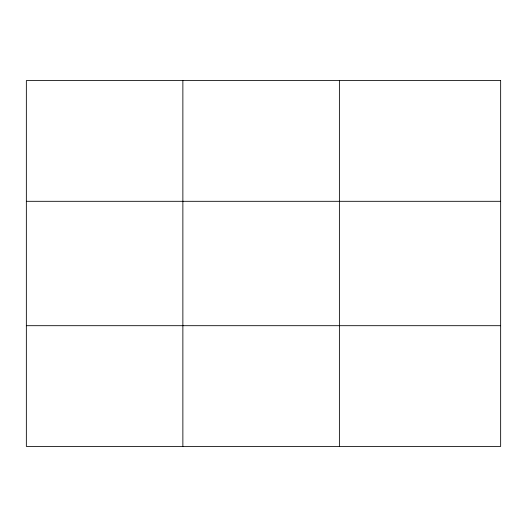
<?xml version="1.0" encoding="UTF-8"?>
<svg xmlns="http://www.w3.org/2000/svg" width="527" height="527" viewBox="0 0 527 527"><rect width="100%" height="100%" fill="white"/><g stroke="black" fill="none" stroke-linecap="round" stroke-linejoin="round"><path stroke-width="0.79" d="M182.869 80.585L182.869 446.415M339.388 80.585L339.388 446.415M26.35 201.307L500.65 201.307M26.35 325.693L500.65 325.693M500.65 80.585L500.65 446.415L26.35 446.415L26.35 80.585L500.65 80.585"/></g></svg>
